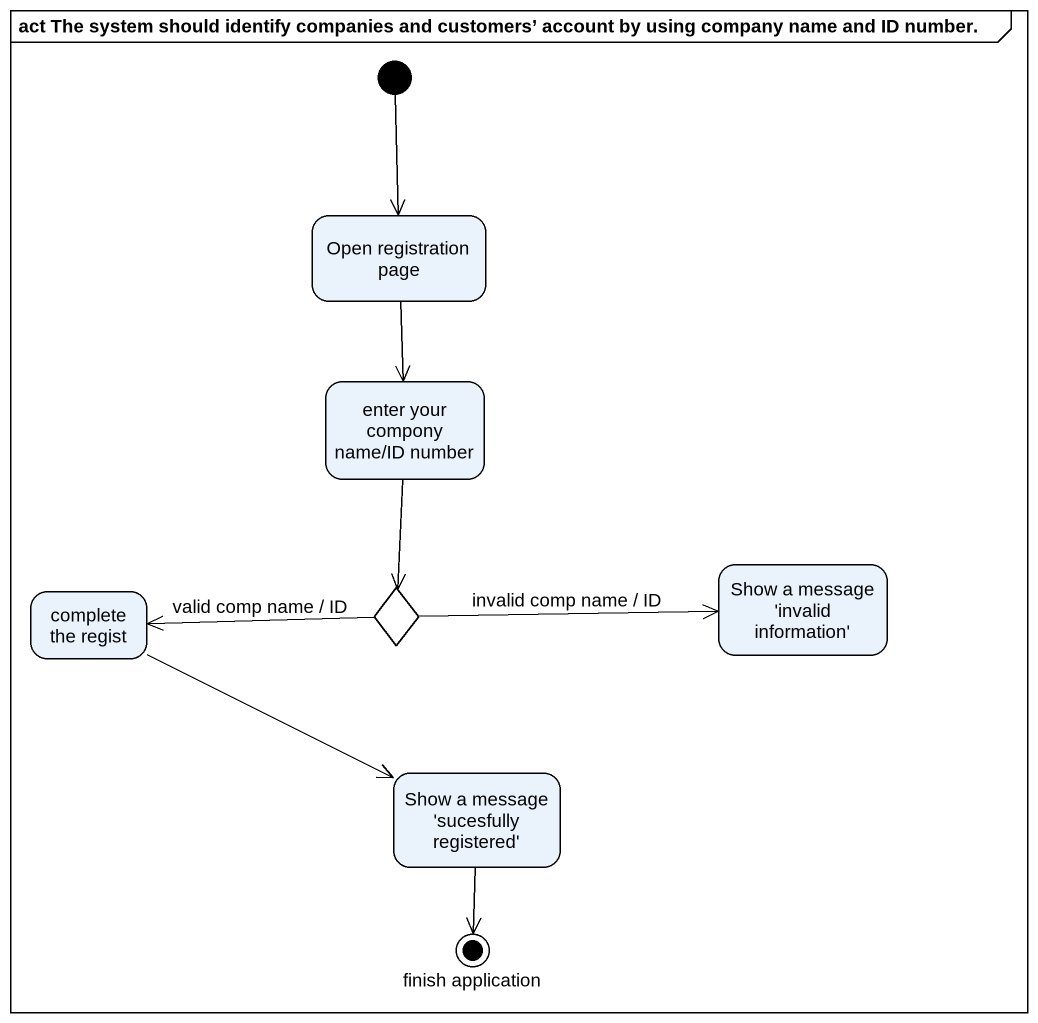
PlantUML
@startuml
mainframe act The system should identify companies and customers’ account by using company name and ID number.
hide empty description
state "Open registration page" as Open_registration_page
state "enter your compony name/ID number" as enter_your_compony_name_ID
state "complete the regist" as complete_the_regist
state choice1 <<choice>>
state "Show a message 'invalid information'" as Show_a_message_invalid
state "Show a message 'sucesfully registered'" as Show_a_message_sucesfully
state "finish application" as finish_application <<end>>
[*] --> Open_registration_page
Open_registration_page --> enter_your_compony_name_ID
enter_your_compony_name_ID --> choice1
complete_the_regist -right-> Show_a_message_sucesfully
choice1 -left-> complete_the_regist : valid comp name / ID
choice1 -right-> Show_a_message_invalid : invalid comp name / ID
Show_a_message_sucesfully --> finish_application
@enduml
